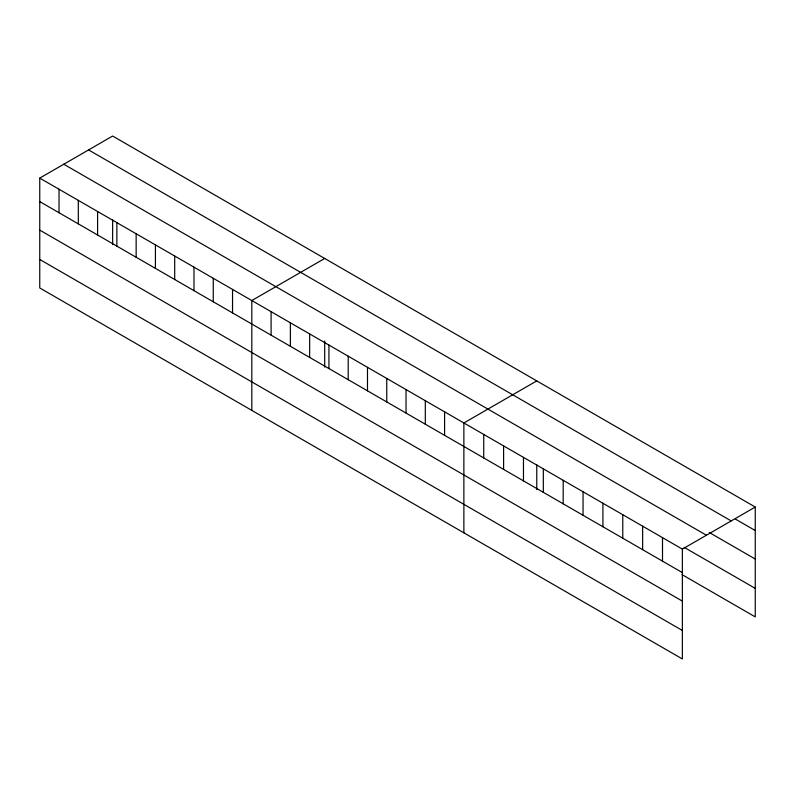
<?xml version="1.0" encoding="UTF-8"?>
<svg xmlns="http://www.w3.org/2000/svg" width="795" height="795" viewBox="0 0 795 795"><rect width="100%" height="100%" fill="white"/><g stroke="black" fill="none" stroke-linecap="round" stroke-linejoin="round"><path stroke-width="1.19" d="M39.75 178.11L682.368 549.116L682.368 658.966L39.75 287.959L39.75 178.11L112.632 136.034L755.25 507.041L755.25 616.89L682.07 574.636M324.698 258.464L251.816 300.54L251.816 410.389M536.764 380.894L463.873 422.98L463.873 532.829M682.368 549.116L755.25 507.041M735.385 519.065L755.25 530.533M88.583 149.917L731.201 520.924M709.249 532.471L755.25 559.034M63.799 164.227L706.417 535.234M684.167 547.348L755.25 588.389M39.75 201.602L682.368 572.609M39.75 230.103L682.368 601.109M39.75 259.458L682.368 630.475M662.503 537.649L662.503 561.141M642.638 526.181L642.638 549.673M622.773 514.723L622.773 538.215M602.918 503.255L602.918 526.747M583.053 491.787L583.053 515.279M563.188 480.319L563.188 503.811M543.323 468.851L543.323 492.344M536.764 464.628L536.764 489.561M523.468 457.383L523.468 480.876M503.603 445.916L503.603 469.408M483.738 434.448L483.738 457.94M444.594 411.85L444.594 435.342M425.315 400.72L425.315 424.212M406.036 389.59L406.036 413.082M386.758 378.46L386.758 401.952M367.489 367.33L367.489 390.822M348.21 356.2L348.21 379.692M328.931 345.07L328.931 368.562M324.698 341.005L324.698 367.121M309.653 333.93L309.653 357.422M290.374 322.8L290.374 346.292M271.095 311.67L271.095 335.162M232.537 289.41L232.537 312.902M213.259 278.28L213.259 301.772M193.98 267.15L193.98 290.642M174.701 256.02L174.701 279.512M155.423 244.89L155.423 268.382M136.144 233.76L136.144 257.252M116.865 222.63L116.865 246.122M112.632 219.758L112.632 244.691M97.586 211.5L97.586 234.992M78.308 200.37L78.308 223.862M59.029 189.24L59.029 212.732"/></g></svg>
